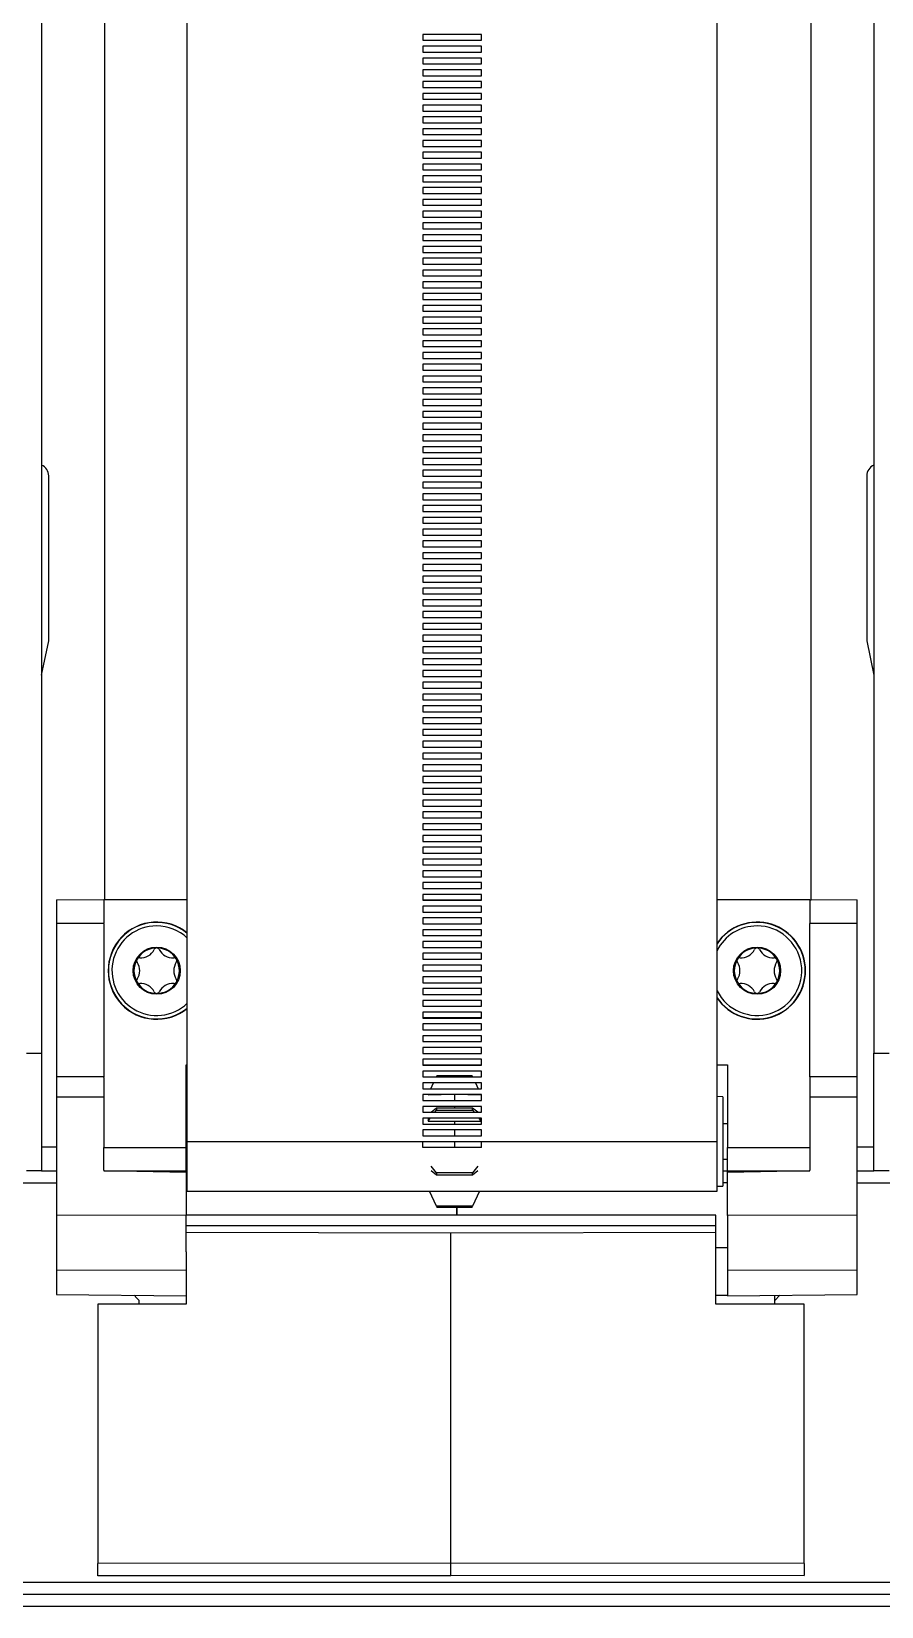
# Paper-space layout 'D' of a CAD drawing. Header units: inches. Extents: x 0 to 136, y 0 to 88.
# Drawn here: x 28.02 to 31.82, y 46.55 to 53.57 of the extents above; entities that cross this region are included whole.
import ezdxf

# ---------------------------------------------------------------- set-up
doc = ezdxf.new("R2010")
doc.units = ezdxf.units.IN
doc.header["$LTSCALE"] = 4
doc.header["$MEASUREMENT"] = 0

psp = doc.layouts.new('D')

# ---------------------------------------------------------------- linework, layer by layer
at = {"color": 7, "linetype": 'Continuous', "lineweight": 25}
for p, q in [((28.0701, 79.1984), (28.0701, 49.0147)), ((31.7819, 79.1984), (31.7819, 49.0147)), ((31.5021, 49.6971), (31.5021, 79.1459)), ((28.3525, 49.6971), (28.3525, 76.0511)), ((28.7199, 48.6199), (28.7199, 76.0247)), ((31.0821, 48.6199), (31.0821, 76.0048)), ((30.0323, 53.5542), (29.7698, 53.5542)), ((29.7698, 53.5542), (29.7698, 53.528)), ((30.0323, 53.5542), (29.7698, 53.5542)), ((30.0323, 53.528), (30.0323, 53.5542)), ((29.7698, 53.528), (30.0323, 53.528)), ((30.0323, 53.5017), (29.7698, 53.5017)), ((29.7698, 53.5017), (29.7698, 53.4755)), ((30.0323, 53.5017), (29.7698, 53.5017)), ((30.0323, 53.4755), (30.0323, 53.5017)), ((29.7698, 53.4755), (30.0323, 53.4755)), ((30.0323, 53.4492), (29.7698, 53.4492)), ((29.7698, 53.4492), (29.7698, 53.423)), ((30.0323, 53.4492), (29.7698, 53.4492)), ((29.7698, 53.423), (30.0323, 53.423)), ((30.0323, 53.423), (30.0323, 53.4492)), ((30.0323, 53.3968), (29.7698, 53.3968)), ((29.7698, 53.3968), (29.7698, 53.3705)), ((30.0323, 53.3968), (29.7698, 53.3968)), ((29.7698, 53.3705), (30.0323, 53.3705)), ((30.0323, 53.3443), (29.7698, 53.3443)), ((29.7698, 53.3443), (29.7698, 53.318)), ((30.0323, 53.3443), (29.7698, 53.3443)), ((30.0323, 53.3705), (30.0323, 53.3968)), ((30.0323, 53.318), (30.0323, 53.3443)), ((29.7698, 53.318), (30.0323, 53.318)), ((30.0323, 53.2918), (29.7698, 53.2918)), ((29.7698, 53.2918), (29.7698, 53.2655)), ((30.0323, 53.2918), (29.7698, 53.2918)), ((30.0323, 53.2655), (30.0323, 53.2918)), ((29.7698, 53.2655), (30.0323, 53.2655)), ((30.0323, 53.2393), (29.7698, 53.2393)), ((29.7698, 53.2393), (29.7698, 53.213)), ((30.0323, 53.2393), (29.7698, 53.2393)), ((29.7698, 53.213), (30.0323, 53.213)), ((30.0323, 53.213), (30.0323, 53.2393)), ((30.0323, 53.1868), (29.7698, 53.1868)), ((29.7698, 53.1868), (29.7698, 53.1605)), ((30.0323, 53.1868), (29.7698, 53.1868)), ((29.7698, 53.1605), (30.0323, 53.1605)), ((30.0323, 53.1343), (29.7698, 53.1343)), ((29.7698, 53.1343), (29.7698, 53.108)), ((30.0323, 53.1343), (29.7698, 53.1343)), ((30.0323, 53.1605), (30.0323, 53.1868)), ((30.0323, 53.108), (30.0323, 53.1343)), ((29.7698, 53.108), (30.0323, 53.108)), ((30.0323, 53.0818), (29.7698, 53.0818)), ((29.7698, 53.0818), (29.7698, 53.0555)), ((30.0323, 53.0818), (29.7698, 53.0818)), ((30.0323, 53.0555), (30.0323, 53.0818)), ((29.7698, 53.0555), (30.0323, 53.0555)), ((30.0323, 53.0293), (29.7698, 53.0293)), ((29.7698, 53.0293), (29.7698, 53.0031)), ((30.0323, 53.0293), (29.7698, 53.0293)), ((29.7698, 53.0031), (30.0323, 53.0031)), ((30.0323, 53.0031), (30.0323, 53.0293)), ((30.0323, 52.9768), (29.7698, 52.9768)), ((29.7698, 52.9768), (29.7698, 52.9506)), ((30.0323, 52.9768), (29.7698, 52.9768)), ((29.7698, 52.9506), (30.0323, 52.9506)), ((30.0323, 52.9243), (29.7698, 52.9243)), ((29.7698, 52.9243), (29.7698, 52.8981)), ((30.0323, 52.9243), (29.7698, 52.9243)), ((30.0323, 52.9506), (30.0323, 52.9768)), ((30.0323, 52.8981), (30.0323, 52.9243)), ((29.7698, 52.8981), (30.0323, 52.8981)), ((30.0323, 52.8718), (29.7698, 52.8718)), ((29.7698, 52.8718), (29.7698, 52.8456)), ((30.0323, 52.8718), (29.7698, 52.8718)), ((30.0323, 52.8456), (30.0323, 52.8718)), ((29.7698, 52.8456), (30.0323, 52.8456)), ((30.0323, 52.8193), (29.7698, 52.8193)), ((29.7698, 52.8193), (29.7698, 52.7931)), ((30.0323, 52.8193), (29.7698, 52.8193)), ((29.7698, 52.7931), (30.0323, 52.7931)), ((30.0323, 52.7931), (30.0323, 52.8193)), ((30.0323, 52.7668), (29.7698, 52.7668)), ((29.7698, 52.7668), (29.7698, 52.7406)), ((30.0323, 52.7668), (29.7698, 52.7668)), ((29.7698, 52.7406), (30.0323, 52.7406)), ((30.0323, 52.7143), (29.7698, 52.7143)), ((29.7698, 52.7143), (29.7698, 52.6881)), ((30.0323, 52.7143), (29.7698, 52.7143)), ((30.0323, 52.7406), (30.0323, 52.7668)), ((30.0323, 52.6881), (30.0323, 52.7143)), ((29.7698, 52.6881), (30.0323, 52.6881)), ((30.0323, 52.6618), (29.7698, 52.6618)), ((29.7698, 52.6618), (29.7698, 52.6356)), ((30.0323, 52.6618), (29.7698, 52.6618)), ((30.0323, 52.6356), (30.0323, 52.6618)), ((29.7698, 52.6356), (30.0323, 52.6356)), ((30.0323, 52.6094), (29.7698, 52.6094)), ((29.7698, 52.6094), (29.7698, 52.5831)), ((30.0323, 52.6094), (29.7698, 52.6094)), ((29.7698, 52.5831), (30.0323, 52.5831)), ((30.0323, 52.5831), (30.0323, 52.6094)), ((30.0323, 52.5569), (29.7698, 52.5569)), ((29.7698, 52.5569), (29.7698, 52.5306)), ((30.0323, 52.5569), (29.7698, 52.5569)), ((29.7698, 52.5306), (30.0323, 52.5306)), ((30.0323, 52.5044), (29.7698, 52.5044)), ((29.7698, 52.5044), (29.7698, 52.4781)), ((30.0323, 52.5044), (29.7698, 52.5044)), ((30.0323, 52.5306), (30.0323, 52.5569)), ((30.0323, 52.4781), (30.0323, 52.5044)), ((29.7698, 52.4781), (30.0323, 52.4781)), ((30.0323, 52.4519), (29.7698, 52.4519)), ((29.7698, 52.4519), (29.7698, 52.4256)), ((30.0323, 52.4519), (29.7698, 52.4519)), ((30.0323, 52.4256), (30.0323, 52.4519)), ((29.7698, 52.4256), (30.0323, 52.4256)), ((30.0323, 52.3994), (29.7698, 52.3994)), ((29.7698, 52.3994), (29.7698, 52.3731)), ((30.0323, 52.3994), (29.7698, 52.3994)), ((29.7698, 52.3731), (30.0323, 52.3731)), ((30.0323, 52.3731), (30.0323, 52.3994)), ((30.0323, 52.3469), (29.7698, 52.3469)), ((29.7698, 52.3469), (29.7698, 52.3206)), ((30.0323, 52.3469), (29.7698, 52.3469)), ((29.7698, 52.3206), (30.0323, 52.3206)), ((30.0323, 52.2944), (29.7698, 52.2944)), ((29.7698, 52.2944), (29.7698, 52.2681)), ((30.0323, 52.2944), (29.7698, 52.2944)), ((30.0323, 52.3206), (30.0323, 52.3469)), ((30.0323, 52.2681), (30.0323, 52.2944)), ((29.7698, 52.2681), (30.0323, 52.2681)), ((30.0323, 52.2419), (29.7698, 52.2419)), ((29.7698, 52.2419), (29.7698, 52.2157)), ((30.0323, 52.2419), (29.7698, 52.2419)), ((30.0323, 52.2157), (30.0323, 52.2419)), ((29.7698, 52.2157), (30.0323, 52.2157)), ((30.0323, 52.1894), (29.7698, 52.1894)), ((29.7698, 52.1894), (29.7698, 52.1632)), ((30.0323, 52.1894), (29.7698, 52.1894)), ((29.7698, 52.1632), (30.0323, 52.1632)), ((30.0323, 52.1632), (30.0323, 52.1894)), ((30.0323, 52.1369), (29.7698, 52.1369)), ((29.7698, 52.1369), (29.7698, 52.1107)), ((30.0323, 52.1369), (29.7698, 52.1369)), ((29.7698, 52.1107), (30.0323, 52.1107)), ((30.0323, 52.0844), (29.7698, 52.0844)), ((29.7698, 52.0844), (29.7698, 52.0582)), ((30.0323, 52.0844), (29.7698, 52.0844)), ((30.0323, 52.1107), (30.0323, 52.1369)), ((30.0323, 52.0582), (30.0323, 52.0844)), ((29.7698, 52.0582), (30.0323, 52.0582)), ((30.0323, 52.0319), (29.7698, 52.0319)), ((29.7698, 52.0319), (29.7698, 52.0057)), ((30.0323, 52.0319), (29.7698, 52.0319)), ((30.0323, 52.0057), (30.0323, 52.0319)), ((29.7698, 52.0057), (30.0323, 52.0057)), ((30.0323, 51.9794), (29.7698, 51.9794)), ((29.7698, 51.9794), (29.7698, 51.9532)), ((30.0323, 51.9794), (29.7698, 51.9794)), ((29.7698, 51.9532), (30.0323, 51.9532)), ((30.0323, 51.9532), (30.0323, 51.9794)), ((30.0323, 51.9269), (29.7698, 51.9269)), ((29.7698, 51.9269), (29.7698, 51.9007)), ((30.0323, 51.9269), (29.7698, 51.9269)), ((29.7698, 51.9007), (30.0323, 51.9007)), ((30.0323, 51.8744), (29.7698, 51.8744)), ((29.7698, 51.8744), (29.7698, 51.8482)), ((30.0323, 51.8744), (29.7698, 51.8744)), ((30.0323, 51.9007), (30.0323, 51.9269)), ((30.0323, 51.8482), (30.0323, 51.8744)), ((29.7698, 51.8482), (30.0323, 51.8482)), ((30.0323, 51.822), (29.7698, 51.822)), ((29.7698, 51.822), (29.7698, 51.7957)), ((30.0323, 51.822), (29.7698, 51.822)), ((30.0323, 51.7957), (30.0323, 51.822)), ((29.7698, 51.7957), (30.0323, 51.7957)), ((30.0323, 51.7695), (29.7698, 51.7695)), ((29.7698, 51.7695), (29.7698, 51.7432)), ((30.0323, 51.7695), (29.7698, 51.7695)), ((29.7698, 51.7432), (30.0323, 51.7432)), ((30.0323, 51.7432), (30.0323, 51.7695)), ((30.0323, 51.717), (29.7698, 51.717)), ((29.7698, 51.717), (29.7698, 51.6907)), ((30.0323, 51.717), (29.7698, 51.717)), ((29.7698, 51.6907), (30.0323, 51.6907)), ((30.0323, 51.6645), (29.7698, 51.6645)), ((29.7698, 51.6645), (29.7698, 51.6382)), ((30.0323, 51.6645), (29.7698, 51.6645)), ((30.0323, 51.6907), (30.0323, 51.717)), ((30.0323, 51.6382), (30.0323, 51.6645)), ((29.7698, 51.6382), (30.0323, 51.6382)), ((30.0323, 51.612), (29.7698, 51.612)), ((29.7698, 51.612), (29.7698, 51.5857)), ((30.0323, 51.612), (29.7698, 51.612)), ((30.0323, 51.5857), (30.0323, 51.612)), ((28.1019, 50.8519), (28.1019, 51.5868)), ((29.7698, 51.5857), (30.0323, 51.5857)), ((30.0323, 51.5595), (29.7698, 51.5595)), ((29.7698, 51.5595), (29.7698, 51.5332)), ((30.0323, 51.5595), (29.7698, 51.5595)), ((29.7698, 51.5332), (30.0323, 51.5332)), ((30.0323, 51.5332), (30.0323, 51.5595)), ((31.7502, 51.5868), (31.7502, 50.8519)), ((30.0323, 51.507), (29.7698, 51.507)), ((29.7698, 51.507), (29.7698, 51.4807)), ((30.0323, 51.507), (29.7698, 51.507)), ((29.7698, 51.4807), (30.0323, 51.4807)), ((30.0323, 51.4545), (29.7698, 51.4545)), ((29.7698, 51.4545), (29.7698, 51.4283)), ((30.0323, 51.4545), (29.7698, 51.4545)), ((30.0323, 51.4807), (30.0323, 51.507)), ((30.0323, 51.4283), (30.0323, 51.4545)), ((29.7698, 51.4283), (30.0323, 51.4283)), ((30.0323, 51.402), (29.7698, 51.402)), ((29.7698, 51.402), (29.7698, 51.3758)), ((30.0323, 51.402), (29.7698, 51.402)), ((30.0323, 51.3758), (30.0323, 51.402)), ((29.7698, 51.3758), (30.0323, 51.3758)), ((30.0323, 51.3495), (29.7698, 51.3495)), ((29.7698, 51.3495), (29.7698, 51.3233)), ((30.0323, 51.3495), (29.7698, 51.3495)), ((29.7698, 51.3233), (30.0323, 51.3233)), ((30.0323, 51.3233), (30.0323, 51.3495)), ((30.0323, 51.297), (29.7698, 51.297)), ((29.7698, 51.297), (29.7698, 51.2708)), ((30.0323, 51.297), (29.7698, 51.297)), ((29.7698, 51.2708), (30.0323, 51.2708)), ((30.0323, 51.2445), (29.7698, 51.2445)), ((29.7698, 51.2445), (29.7698, 51.2183)), ((30.0323, 51.2445), (29.7698, 51.2445)), ((30.0323, 51.2708), (30.0323, 51.297)), ((30.0323, 51.2183), (30.0323, 51.2445)), ((29.7698, 51.2183), (30.0323, 51.2183)), ((30.0323, 51.192), (29.7698, 51.192)), ((29.7698, 51.192), (29.7698, 51.1658)), ((30.0323, 51.192), (29.7698, 51.192)), ((30.0323, 51.1658), (30.0323, 51.192)), ((29.7698, 51.1658), (30.0323, 51.1658)), ((30.0323, 51.1395), (29.7698, 51.1395)), ((29.7698, 51.1395), (29.7698, 51.1133)), ((30.0323, 51.1395), (29.7698, 51.1395)), ((29.7698, 51.1133), (30.0323, 51.1133)), ((30.0323, 51.1133), (30.0323, 51.1395)), ((30.0323, 51.087), (29.7698, 51.087)), ((29.7698, 51.087), (29.7698, 51.0608)), ((30.0323, 51.087), (29.7698, 51.087)), ((29.7698, 51.0608), (30.0323, 51.0608)), ((30.0323, 51.0346), (29.7698, 51.0346)), ((29.7698, 51.0346), (29.7698, 51.0083)), ((30.0323, 51.0346), (29.7698, 51.0346)), ((30.0323, 51.0608), (30.0323, 51.087)), ((30.0323, 51.0083), (30.0323, 51.0346)), ((29.7698, 51.0083), (30.0323, 51.0083)), ((30.0323, 50.9821), (29.7698, 50.9821)), ((29.7698, 50.9821), (29.7698, 50.9558)), ((30.0323, 50.9821), (29.7698, 50.9821)), ((29.7698, 50.9558), (30.0323, 50.9558)), ((30.0323, 50.9558), (30.0323, 50.9821)), ((30.0323, 50.9296), (29.7698, 50.9296)), ((29.7698, 50.9296), (29.7698, 50.9033)), ((30.0323, 50.9296), (29.7698, 50.9296)), ((29.7698, 50.9033), (30.0323, 50.9033)), ((30.0323, 50.9033), (30.0323, 50.9296)), ((28.0701, 50.6996), (28.1019, 50.8519)), ((30.0323, 50.8771), (29.7698, 50.8771)), ((29.7698, 50.8771), (29.7698, 50.8508)), ((30.0323, 50.8771), (29.7698, 50.8771)), ((29.7698, 50.8508), (30.0323, 50.8508)), ((30.0323, 50.8246), (29.7698, 50.8246)), ((29.7698, 50.8246), (29.7698, 50.7983)), ((30.0323, 50.8246), (29.7698, 50.8246)), ((30.0323, 50.8508), (30.0323, 50.8771)), ((30.0323, 50.7983), (30.0323, 50.8246)), ((31.7502, 50.8519), (31.7819, 50.6996)), ((29.7698, 50.7983), (30.0323, 50.7983)), ((30.0323, 50.7721), (29.7698, 50.7721)), ((29.7698, 50.7721), (29.7698, 50.7458)), ((30.0323, 50.7721), (29.7698, 50.7721)), ((29.7698, 50.7458), (30.0323, 50.7458)), ((30.0323, 50.7458), (30.0323, 50.7721)), ((30.0323, 50.7196), (29.7698, 50.7196)), ((29.7698, 50.7196), (29.7698, 50.6933)), ((30.0323, 50.7196), (29.7698, 50.7196)), ((29.7698, 50.6933), (30.0323, 50.6933)), ((30.0323, 50.6933), (30.0323, 50.7196)), ((30.0323, 50.6671), (29.7698, 50.6671)), ((29.7698, 50.6671), (29.7698, 50.6409)), ((30.0323, 50.6671), (29.7698, 50.6671)), ((29.7698, 50.6409), (30.0323, 50.6409)), ((30.0323, 50.6146), (29.7698, 50.6146)), ((29.7698, 50.6146), (29.7698, 50.5884)), ((30.0323, 50.6146), (29.7698, 50.6146)), ((30.0323, 50.6409), (30.0323, 50.6671)), ((30.0323, 50.5884), (30.0323, 50.6146)), ((29.7698, 50.5884), (30.0323, 50.5884)), ((30.0323, 50.5621), (29.7698, 50.5621)), ((29.7698, 50.5621), (29.7698, 50.5359)), ((30.0323, 50.5621), (29.7698, 50.5621)), ((29.7698, 50.5359), (30.0323, 50.5359)), ((30.0323, 50.5359), (30.0323, 50.5621)), ((30.0323, 50.5096), (29.7698, 50.5096)), ((29.7698, 50.5096), (29.7698, 50.4834)), ((30.0323, 50.5096), (29.7698, 50.5096)), ((29.7698, 50.4834), (30.0323, 50.4834)), ((30.0323, 50.4834), (30.0323, 50.5096)), ((30.0323, 50.4571), (29.7698, 50.4571)), ((29.7698, 50.4571), (29.7698, 50.4309)), ((30.0323, 50.4571), (29.7698, 50.4571)), ((29.7698, 50.4309), (30.0323, 50.4309)), ((30.0323, 50.4046), (29.7698, 50.4046)), ((29.7698, 50.4046), (29.7698, 50.3784)), ((30.0323, 50.4046), (29.7698, 50.4046)), ((30.0323, 50.4309), (30.0323, 50.4571)), ((30.0323, 50.3784), (30.0323, 50.4046)), ((29.7698, 50.3784), (30.0323, 50.3784)), ((30.0323, 50.3521), (29.7698, 50.3521)), ((29.7698, 50.3521), (29.7698, 50.3259)), ((30.0323, 50.3521), (29.7698, 50.3521)), ((29.7698, 50.3259), (30.0323, 50.3259)), ((30.0323, 50.3259), (30.0323, 50.3521)), ((30.0323, 50.2996), (29.7698, 50.2996)), ((29.7698, 50.2996), (29.7698, 50.2734)), ((30.0323, 50.2996), (29.7698, 50.2996)), ((29.7698, 50.2734), (30.0323, 50.2734)), ((30.0323, 50.2734), (30.0323, 50.2996)), ((30.0323, 50.2471), (29.7698, 50.2471)), ((29.7698, 50.2471), (29.7698, 50.2209)), ((30.0323, 50.2471), (29.7698, 50.2471)), ((29.7698, 50.2209), (30.0323, 50.2209)), ((30.0323, 50.1947), (29.7698, 50.1947)), ((29.7698, 50.1947), (29.7698, 50.1684)), ((30.0323, 50.1947), (29.7698, 50.1947)), ((30.0323, 50.2209), (30.0323, 50.2471)), ((30.0323, 50.1684), (30.0323, 50.1947)), ((29.7698, 50.1684), (30.0323, 50.1684)), ((30.0323, 50.1422), (29.7698, 50.1422)), ((29.7698, 50.1422), (29.7698, 50.1159)), ((30.0323, 50.1422), (29.7698, 50.1422)), ((29.7698, 50.1159), (30.0323, 50.1159)), ((30.0323, 50.1159), (30.0323, 50.1422)), ((30.0323, 50.0897), (29.7698, 50.0897)), ((29.7698, 50.0897), (29.7698, 50.0634)), ((30.0323, 50.0897), (29.7698, 50.0897)), ((29.7698, 50.0634), (30.0323, 50.0634)), ((30.0323, 50.0634), (30.0323, 50.0897)), ((30.0323, 50.0372), (29.7698, 50.0372)), ((29.7698, 50.0372), (29.7698, 50.0109)), ((30.0323, 50.0372), (29.7698, 50.0372)), ((29.7698, 50.0109), (30.0323, 50.0109)), ((30.0323, 49.9847), (29.7698, 49.9847)), ((29.7698, 49.9847), (29.7698, 49.9584)), ((30.0323, 49.9847), (29.7698, 49.9847)), ((30.0323, 50.0109), (30.0323, 50.0372)), ((30.0323, 49.9584), (30.0323, 49.9847)), ((29.7698, 49.9584), (30.0323, 49.9584)), ((30.0323, 49.9322), (29.7698, 49.9322)), ((29.7698, 49.9322), (29.7698, 49.9059)), ((30.0323, 49.9322), (29.7698, 49.9322)), ((29.7698, 49.9059), (30.0323, 49.9059)), ((30.0323, 49.9059), (30.0323, 49.9322)), ((30.0323, 49.8797), (29.7698, 49.8797)), ((29.7698, 49.8797), (29.7698, 49.8534)), ((30.0323, 49.8797), (29.7698, 49.8797)), ((29.7698, 49.8534), (30.0323, 49.8534)), ((30.0323, 49.8534), (30.0323, 49.8797)), ((30.0323, 49.8272), (29.7698, 49.8272)), ((29.7698, 49.8272), (29.7698, 49.801)), ((30.0323, 49.8272), (29.7698, 49.8272)), ((29.7698, 49.801), (30.0323, 49.801)), ((30.0323, 49.7747), (29.7698, 49.7747)), ((29.7698, 49.7747), (29.7698, 49.7485)), ((30.0323, 49.7747), (29.7698, 49.7747)), ((30.0323, 49.801), (30.0323, 49.8272)), ((30.0323, 49.7485), (30.0323, 49.7747)), ((28.1372, 49.6971), (28.3472, 49.6989)), ((28.1372, 49.6971), (28.1372, 49.5921)), ((28.3472, 49.6971), (28.3472, 49.6989)), ((28.3472, 49.6971), (28.3472, 49.5947)), ((28.7199, 49.6971), (28.3472, 49.6971)), ((29.7698, 49.7485), (30.0323, 49.7485)), ((30.0323, 49.7222), (29.7698, 49.7222)), ((29.7698, 49.7222), (29.7698, 49.696)), ((30.0323, 49.7222), (29.7698, 49.7222)), ((29.7698, 49.6971), (30.0323, 49.6971)), ((29.7698, 49.696), (30.0323, 49.696)), ((30.0323, 49.696), (30.0323, 49.7222)), ((31.4968, 49.6971), (31.0821, 49.6971)), ((31.4968, 49.6971), (31.5021, 49.6971)), ((31.4968, 49.6971), (31.4968, 49.5947)), ((31.5021, 49.6989), (31.7068, 49.6971)), ((31.7068, 49.5921), (31.7068, 49.6971)), ((30.0323, 49.6697), (29.7698, 49.6697)), ((29.7698, 49.6697), (29.7698, 49.6435)), ((30.0323, 49.6697), (29.7698, 49.6697)), ((29.7698, 49.6435), (30.0323, 49.6435)), ((30.0323, 49.6435), (30.0323, 49.6697)), ((28.3472, 49.5929), (28.1372, 49.5921)), ((28.1372, 49.5921), (28.1372, 48.9097)), ((28.3472, 49.5929), (28.3472, 49.5947)), ((28.3472, 49.5929), (28.3472, 48.9092)), ((30.0323, 49.6172), (29.7698, 49.6172)), ((29.7698, 49.6172), (29.7698, 49.591)), ((30.0323, 49.6172), (29.7698, 49.6172)), ((29.7698, 49.591), (30.0323, 49.591)), ((30.0323, 49.5647), (29.7698, 49.5647)), ((29.7698, 49.5647), (29.7698, 49.5385)), ((30.0323, 49.5647), (29.7698, 49.5647)), ((30.0323, 49.591), (30.0323, 49.6172)), ((30.0323, 49.5385), (30.0323, 49.5647)), ((31.4968, 49.5947), (31.4968, 49.5929)), ((31.7068, 49.5921), (31.4968, 49.5929)), ((31.4968, 48.9092), (31.4968, 49.5929)), ((31.7068, 48.9097), (31.7068, 49.5921)), ((29.7698, 49.5385), (30.0323, 49.5385)), ((30.0323, 49.5122), (29.7698, 49.5122)), ((29.7698, 49.5122), (29.7698, 49.486)), ((30.0323, 49.5122), (29.7698, 49.5122)), ((29.7698, 49.486), (30.0323, 49.486)), ((30.0323, 49.486), (30.0323, 49.5122)), ((30.0323, 49.4597), (29.7698, 49.4597)), ((29.7698, 49.4597), (29.7698, 49.4335)), ((30.0323, 49.4597), (29.7698, 49.4597)), ((29.7698, 49.4335), (30.0323, 49.4335)), ((30.0323, 49.4335), (30.0323, 49.4597)), ((30.0323, 49.4073), (29.7698, 49.4073)), ((29.7698, 49.4073), (29.7698, 49.381)), ((30.0323, 49.4073), (29.7698, 49.4073)), ((29.7698, 49.381), (30.0323, 49.381)), ((30.0323, 49.3548), (29.7698, 49.3548)), ((29.7698, 49.3548), (29.7698, 49.3285)), ((30.0323, 49.3548), (29.7698, 49.3548)), ((30.0323, 49.381), (30.0323, 49.4073)), ((30.0323, 49.3285), (30.0323, 49.3548)), ((29.7698, 49.3285), (30.0323, 49.3285)), ((30.0323, 49.3023), (29.7698, 49.3023)), ((29.7698, 49.3023), (29.7698, 49.276)), ((30.0323, 49.3023), (29.7698, 49.3023)), ((29.7698, 49.276), (30.0323, 49.276)), ((30.0323, 49.276), (30.0323, 49.3023)), ((30.0323, 49.2498), (29.7698, 49.2498)), ((29.7698, 49.2498), (29.7698, 49.2235)), ((30.0323, 49.2498), (29.7698, 49.2498)), ((29.7698, 49.2235), (30.0323, 49.2235)), ((30.0323, 49.2235), (30.0323, 49.2498)), ((30.0323, 49.1973), (29.7698, 49.1973)), ((29.7698, 49.1973), (29.7698, 49.171)), ((30.0323, 49.1973), (29.7698, 49.1973)), ((30.0323, 49.1721), (29.7698, 49.1721)), ((29.7698, 49.171), (30.0323, 49.171)), ((30.0323, 49.1448), (29.7698, 49.1448)), ((29.7698, 49.1448), (29.7698, 49.1185)), ((30.0323, 49.171), (30.0323, 49.1973)), ((30.0323, 49.1185), (30.0323, 49.1448)), ((29.7698, 49.1185), (30.0323, 49.1185)), ((30.0323, 49.0923), (29.7698, 49.0923)), ((29.7698, 49.0923), (29.7698, 49.066)), ((29.7698, 49.066), (30.0323, 49.066)), ((30.0323, 49.066), (30.0323, 49.0923)), ((28.0024, 49.0147), (28.0701, 49.0147)), ((28.0701, 49.0147), (28.0701, 48.4897)), ((30.0323, 49.0398), (29.7698, 49.0398)), ((29.7698, 49.0398), (29.7698, 49.0136)), ((29.7698, 49.0136), (30.0323, 49.0136)), ((30.0323, 49.0136), (30.0323, 49.0398)), ((31.7819, 49.0147), (31.8497, 49.0147)), ((31.7819, 48.4897), (31.7819, 49.0147)), ((28.7147, 48.9622), (28.7199, 48.9622)), ((28.7147, 48.6256), (28.7147, 48.9622)), ((30.0323, 48.9873), (29.7698, 48.9873)), ((29.7698, 48.9873), (29.7698, 48.9611)), ((29.7698, 48.9622), (30.0323, 48.9622)), ((29.7698, 48.9611), (30.0323, 48.9611)), ((30.0323, 48.9348), (29.7698, 48.9348)), ((29.7698, 48.9348), (29.7698, 48.9086)), ((30.0323, 48.9348), (29.7698, 48.9348)), ((30.0323, 48.9611), (30.0323, 48.9873)), ((30.0323, 48.9086), (30.0323, 48.9348)), ((31.0821, 48.9622), (31.1294, 48.9622)), ((31.1294, 48.9622), (31.1294, 48.5947)), ((28.3472, 48.9092), (28.1372, 48.9097)), ((28.1372, 48.9097), (28.1372, 48.8188)), ((28.3472, 48.906), (28.3472, 48.9092)), ((28.3472, 48.906), (28.3472, 48.5947)), ((29.7698, 48.9086), (30.0323, 48.9086)), ((30.0323, 48.8823), (29.7698, 48.8823)), ((29.7698, 48.8823), (29.7698, 48.8561)), ((30.0323, 48.8823), (29.7698, 48.8823)), ((29.7698, 48.8561), (30.0323, 48.8561)), ((29.8058, 48.8561), (29.818, 48.8823)), ((29.8302, 48.9086), (29.8307, 48.9095)), ((29.8328, 48.9141), (29.8307, 48.9095)), ((29.8307, 48.9095), (29.9924, 48.9095)), ((29.9903, 48.9141), (29.8328, 48.9141)), ((29.9924, 48.9095), (29.9903, 48.9141)), ((29.9924, 48.9095), (29.9928, 48.9086)), ((30.005, 48.8823), (30.0172, 48.8561)), ((30.0323, 48.8561), (30.0323, 48.8823)), ((31.7068, 48.9097), (31.4968, 48.9092)), ((31.4968, 48.9092), (31.4968, 48.906)), ((31.4968, 48.906), (31.4968, 48.5947)), ((31.7068, 48.8188), (31.7068, 48.9097)), ((28.3472, 48.8183), (28.1372, 48.8188)), ((28.1372, 48.8188), (28.1372, 48.2929)), ((28.7199, 48.8205), (28.7147, 48.8205)), ((29.7843, 48.8298), (29.7698, 48.8297)), ((30.0323, 48.8298), (29.7698, 48.8298)), ((29.7698, 48.8298), (29.7698, 48.8036)), ((30.0323, 48.8298), (29.7698, 48.8298)), ((29.7698, 48.8036), (30.0323, 48.8036)), ((29.7934, 48.8298), (29.7934, 48.8293)), ((29.7934, 48.8293), (29.8518, 48.8298)), ((29.7934, 48.8293), (29.7936, 48.8298)), ((29.9115, 48.8298), (29.9115, 48.8036)), ((29.9712, 48.8298), (30.0296, 48.8293)), ((30.0294, 48.8298), (30.0296, 48.8293)), ((30.0296, 48.8293), (30.0296, 48.8298)), ((30.0323, 48.8036), (30.0323, 48.8298)), ((31.1084, 48.8205), (31.0821, 48.8207)), ((31.1084, 48.8205), (31.1084, 48.621)), ((31.7068, 48.8188), (31.4968, 48.8183)), ((31.7068, 48.2929), (31.7068, 48.8188)), ((30.0323, 48.7773), (29.7698, 48.7773)), ((29.7698, 48.7773), (29.7698, 48.7511)), ((30.0323, 48.7773), (29.7698, 48.7773)), ((29.7698, 48.7511), (30.0323, 48.7511)), ((30.0323, 48.7248), (29.7698, 48.7248)), ((29.7698, 48.7248), (29.7698, 48.6986)), ((29.7968, 48.7248), (29.7698, 48.7248)), ((29.7934, 48.7115), (29.8035, 48.7248)), ((29.7934, 48.7248), (29.7934, 48.7115)), ((29.7934, 48.7115), (29.9115, 48.7121)), ((29.8307, 48.7697), (29.8082, 48.7511)), ((29.8234, 48.7511), (29.8307, 48.7607)), ((29.8307, 48.7697), (29.8307, 48.7607)), ((29.8307, 48.7607), (29.9924, 48.7607)), ((29.9915, 48.7701), (29.8316, 48.7701)), ((29.9115, 48.7773), (29.9115, 48.7701)), ((29.9115, 48.7121), (30.0296, 48.7115)), ((29.9115, 48.7121), (29.9115, 48.6986)), ((29.9924, 48.7607), (29.9924, 48.7697)), ((30.0148, 48.7511), (29.9924, 48.7697)), ((29.9924, 48.7607), (29.9997, 48.7511)), ((30.0195, 48.7248), (30.0296, 48.7115)), ((30.0323, 48.7248), (30.0263, 48.7248)), ((30.0296, 48.7115), (30.0296, 48.7248)), ((30.0323, 48.7511), (30.0323, 48.7773)), ((30.0323, 48.6986), (30.0323, 48.7248)), ((29.7698, 48.6986), (30.0323, 48.6986)), ((30.0323, 48.6723), (29.7698, 48.6723)), ((29.7698, 48.6723), (29.7698, 48.6461)), ((29.7698, 48.6461), (30.0323, 48.6461)), ((29.9115, 48.6723), (29.9115, 48.6461)), ((30.0323, 48.6461), (30.0323, 48.6723)), ((31.1294, 48.6997), (31.1084, 48.6997)), ((28.0701, 48.5972), (28.1372, 48.5972)), ((28.3472, 48.5947), (28.7147, 48.5947)), ((28.3472, 48.4934), (28.3472, 48.5947)), ((28.7147, 48.621), (28.7147, 48.6256)), ((28.7147, 48.6163), (28.7147, 48.621)), ((28.7147, 48.5947), (28.7147, 48.6163)), ((28.7147, 48.5947), (28.7147, 48.59)), ((28.7147, 48.4833), (28.7147, 48.59)), ((29.7698, 48.6199), (28.7199, 48.6199)), ((28.7199, 48.3994), (28.7199, 48.6199)), ((30.0323, 48.6199), (29.7698, 48.6199)), ((29.7698, 48.5936), (29.7698, 48.6199)), ((30.0323, 48.5936), (29.7698, 48.5936)), ((29.9115, 48.6199), (29.9115, 48.5936)), ((31.0821, 48.6199), (30.0323, 48.6199)), ((30.0323, 48.5936), (30.0323, 48.6199)), ((31.0821, 48.3994), (31.0821, 48.6199)), ((31.1084, 48.621), (31.1084, 48.4214)), ((31.1294, 48.5947), (31.4968, 48.5947)), ((31.1294, 48.4897), (31.1294, 48.5947)), ((31.4968, 48.5947), (31.4968, 48.4934)), ((31.7068, 48.5972), (31.7819, 48.5972)), ((29.8307, 48.4812), (29.8077, 48.5115)), ((30.0153, 48.5115), (29.9924, 48.4812)), ((31.1084, 48.5422), (31.1294, 48.5422)), ((27.9273, 48.436), (28.1372, 48.436)), ((28.0701, 48.4897), (28.0024, 48.4897)), ((28.0701, 48.4897), (28.1372, 48.4897)), ((28.3472, 48.4934), (28.3472, 48.4897)), ((28.7147, 48.4833), (28.3472, 48.4897)), ((28.3472, 48.4897), (28.7147, 48.4897)), ((28.5047, 48.4897), (28.5047, 48.487)), ((28.7147, 48.4833), (28.7147, 48.2916)), ((29.8073, 48.4916), (29.8307, 48.4722)), ((29.8307, 48.4812), (29.8307, 48.4722)), ((29.9924, 48.4812), (29.8307, 48.4812)), ((29.8316, 48.4718), (29.9915, 48.4718)), ((29.9924, 48.4722), (30.0158, 48.4916)), ((29.9924, 48.4722), (29.9924, 48.4812)), ((31.1084, 48.4897), (31.1294, 48.4897)), ((31.1294, 48.4372), (31.1084, 48.4372)), ((31.4968, 48.4897), (31.1294, 48.4833)), ((31.1294, 48.4833), (31.1294, 48.4897)), ((31.1294, 48.4897), (31.4968, 48.4897)), ((31.1294, 48.2916), (31.1294, 48.4833)), ((31.3393, 48.4897), (31.3393, 48.487)), ((31.4706, 48.4893), (31.4706, 48.4897)), ((31.4968, 48.4897), (31.4968, 48.4934)), ((31.7068, 48.4897), (31.7819, 48.4897)), ((31.7068, 48.436), (31.9168, 48.436)), ((31.8497, 48.4897), (31.7819, 48.4897)), ((28.7147, 48.4214), (28.7199, 48.4214)), ((28.7199, 48.3994), (31.0821, 48.3994)), ((29.8307, 48.3324), (29.7996, 48.3994)), ((30.0235, 48.3994), (29.9924, 48.3324)), ((31.0821, 48.4212), (31.1084, 48.4214)), ((28.7147, 48.2916), (28.1372, 48.2929)), ((28.1372, 48.2929), (28.1372, 48.0497)), ((31.0769, 48.2929), (28.7147, 48.2929)), ((28.7147, 48.1294), (28.7147, 48.2916)), ((29.9924, 48.3324), (29.8307, 48.3324)), ((29.8307, 48.3324), (29.8328, 48.3278)), ((29.8328, 48.3278), (29.9903, 48.3278)), ((29.922, 48.3278), (29.922, 48.2929)), ((29.922, 48.2929), (29.922, 48.3278)), ((29.9903, 48.3278), (29.9924, 48.3324)), ((31.0769, 48.2437), (31.0769, 48.2929)), ((31.7068, 48.2929), (31.1294, 48.2916)), ((31.1294, 48.2916), (31.1294, 48.0473)), ((31.7068, 48.0497), (31.7068, 48.2929)), ((31.0769, 48.2456), (28.7147, 48.2456)), ((31.0769, 48.2159), (31.0769, 48.2456)), ((29.8958, 48.2119), (28.7147, 48.2159)), ((31.0769, 48.2159), (29.8958, 48.2119)), ((29.8958, 46.7416), (29.8958, 48.2119)), ((31.0769, 47.8966), (31.0769, 48.2159)), ((31.0769, 48.1485), (31.1294, 48.1485)), ((28.7147, 48.1294), (28.7147, 47.8966)), ((28.1372, 48.0497), (28.7147, 48.0473)), ((28.1372, 48.0497), (28.1372, 47.9385)), ((31.1294, 48.0473), (31.7068, 48.0497)), ((31.1294, 48.0473), (31.1294, 47.9335)), ((31.7068, 47.9385), (31.7068, 48.0497)), ((28.1372, 47.9385), (28.7147, 47.9335)), ((31.1294, 47.9335), (31.7068, 47.9385)), ((28.7147, 47.8966), (28.321, 47.8964)), ((28.321, 47.8964), (28.321, 46.741)), ((28.5047, 47.8965), (28.5047, 47.913)), ((31.1294, 47.9343), (31.0769, 47.9343)), ((31.4706, 47.8964), (31.0769, 47.8966)), ((31.3618, 47.9355), (31.3393, 47.913)), ((31.3393, 47.913), (31.3393, 47.9353)), ((31.3393, 47.8965), (31.3393, 47.9353)), ((31.4706, 46.741), (31.4706, 47.8964)), ((29.8958, 46.7416), (28.321, 46.741)), ((28.321, 46.6871), (28.321, 46.741)), ((28.321, 46.6871), (29.8958, 46.6877)), ((28.321, 46.6859), (28.321, 46.6871)), ((29.8958, 46.6857), (28.321, 46.6859)), ((29.8958, 46.6877), (29.8958, 46.7416)), ((31.4706, 46.741), (29.8958, 46.7416)), ((29.8958, 46.6877), (31.4706, 46.6871)), ((31.4706, 46.6863), (29.8958, 46.6857)), ((31.4706, 46.741), (31.4706, 46.6871)), ((31.4706, 46.6863), (31.4706, 46.6871)), ((43.1466, 46.6562), (16.6949, 46.6562)), ((42.8841, 46.6025), (16.9574, 46.6025)), ((42.8841, 46.5487), (16.9574, 46.5487))]:
    psp.add_line(p, q, dxfattribs=at)
at = {"color": 7, "linetype": 'Continuous', "lineweight": 25, "flags": 128}
psp.add_lwpolyline([(28.4822, 47.9355), (28.4945, 47.9233), (28.5047, 47.913)], dxfattribs=at)
at = {"color": 7, "linetype": 'Continuous', "lineweight": 25}
for centre in [(28.5834, 49.3821), (31.2606, 49.3821)]:
    psp.add_circle(centre, 0.105, dxfattribs=at)
for centre, radius, start, end in [((28.0494, 51.5868), 0.0525, 0, 66.70284), ((31.8026, 51.5868), 0.0525, 113.29716, 180), ((28.5834, 49.3821), 0.2164, 50.89159, 309.10841), ((28.5834, 49.3821), 0.2152, 50.6433, 309.3567), ((28.5834, 49.3821), 0.1995, 90, 313.17355), ((28.5834, 49.3821), 0.1995, 46.82645, 90), ((31.2606, 49.3821), 0.2164, 214.42378, 145.57622), ((31.2606, 49.3821), 0.2152, 0, 146.02365), ((31.2606, 49.3821), 0.1995, 206.52535, 90), ((31.2606, 49.3821), 0.1995, 90, 153.47465), ((28.5834, 49.3821), 0.1013, 90, 150), ((28.5834, 49.4708), 0.0127, 90, 153.76392), ((28.5834, 49.3821), 0.1013, 30, 90), ((28.5834, 49.4708), 0.0127, 26.23608, 90), ((31.2606, 49.3821), 0.1013, 90, 150), ((31.2606, 49.4708), 0.0127, 90, 153.76392), ((31.2606, 49.3821), 0.1013, 30, 90), ((31.2606, 49.4708), 0.0127, 26.23608, 90), ((28.5834, 49.3821), 0.1013, 150, 210), ((28.5067, 49.4264), 0.0127, 150, 213.76392), ((28.5067, 49.4264), 0.0127, 86.23608, 150), ((28.4404, 49.3821), 0.0671, 326.23608, 33.76392), ((28.5119, 49.506), 0.0671, 266.23608, 333.76392), ((28.655, 49.506), 0.0671, 206.23608, 273.76392), ((28.6602, 49.4264), 0.0127, 30, 93.76392), ((28.7265, 49.3821), 0.0671, 146.23608, 213.76392), ((28.6602, 49.4264), 0.0127, 326.23608, 30), ((28.5834, 49.3821), 0.1013, 330, 30), ((31.2606, 49.3821), 0.1013, 150, 210), ((31.1838, 49.4264), 0.0127, 150, 213.76392), ((31.1838, 49.4264), 0.0127, 86.23608, 150), ((31.1175, 49.3821), 0.0671, 326.23608, 33.76392), ((31.1891, 49.506), 0.0671, 266.23608, 333.76392), ((31.3321, 49.506), 0.0671, 206.23608, 273.76392), ((31.3374, 49.4264), 0.0127, 30, 93.76392), ((31.4037, 49.3821), 0.0671, 146.23608, 213.76392), ((31.3374, 49.4264), 0.0127, 326.23608, 30), ((31.2606, 49.3821), 0.1013, 330, 30), ((28.5067, 49.3378), 0.0127, 146.23608, 210), ((28.6602, 49.3378), 0.0127, 330, 33.76392), ((31.2606, 49.3821), 0.2152, 213.97635, 0), ((31.1838, 49.3378), 0.0127, 146.23608, 210), ((31.3374, 49.3378), 0.0127, 330, 33.76392), ((28.5067, 49.3378), 0.0127, 210, 273.76392), ((28.5834, 49.3821), 0.1013, 210, 270), ((28.5119, 49.2582), 0.0671, 26.23608, 93.76392), ((28.5834, 49.2935), 0.0127, 206.23608, 270), ((28.5834, 49.3821), 0.1013, 270, 330), ((28.5834, 49.2935), 0.0127, 270, 333.76392), ((28.655, 49.2582), 0.0671, 86.23608, 153.76392), ((28.6602, 49.3378), 0.0127, 266.23608, 330), ((31.1838, 49.3378), 0.0127, 210, 273.76392), ((31.2606, 49.3821), 0.1013, 210, 270), ((31.1891, 49.2582), 0.0671, 26.23608, 93.76392), ((31.2606, 49.2935), 0.0127, 206.23608, 270), ((31.2606, 49.3821), 0.1013, 270, 330), ((31.2606, 49.2935), 0.0127, 270, 333.76392), ((31.3321, 49.2582), 0.0671, 86.23608, 153.76392), ((31.3374, 49.3378), 0.0127, 266.23608, 330)]:
    psp.add_arc(centre, radius, start, end, dxfattribs=at)

doc.saveas('drawing.dxf')
